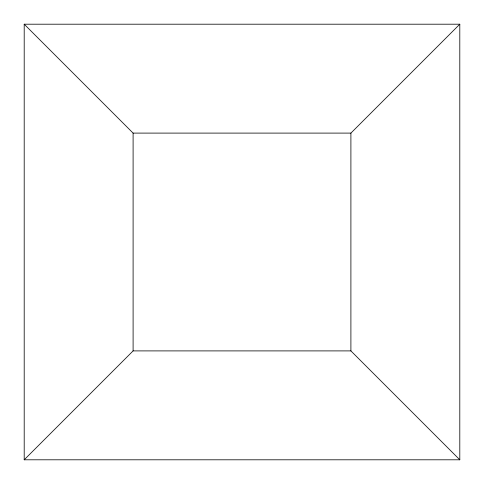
<?xml version="1.0" encoding="UTF-8"?>
<svg xmlns="http://www.w3.org/2000/svg" width="484" height="484" viewBox="0 0 484 484"><rect width="100%" height="100%" fill="white"/><g stroke="black" fill="none" stroke-linecap="round" stroke-linejoin="round"><path stroke-width="0.73" d="M24.2 459.8L133.1 350.9L350.9 350.9L459.8 459.8L24.2 459.8L24.2 24.2L459.8 24.2L459.8 459.8M24.2 24.2L133.1 133.1L350.9 133.1L459.8 24.2M350.9 133.1L350.9 350.9M133.1 133.1L133.1 350.9"/></g></svg>
